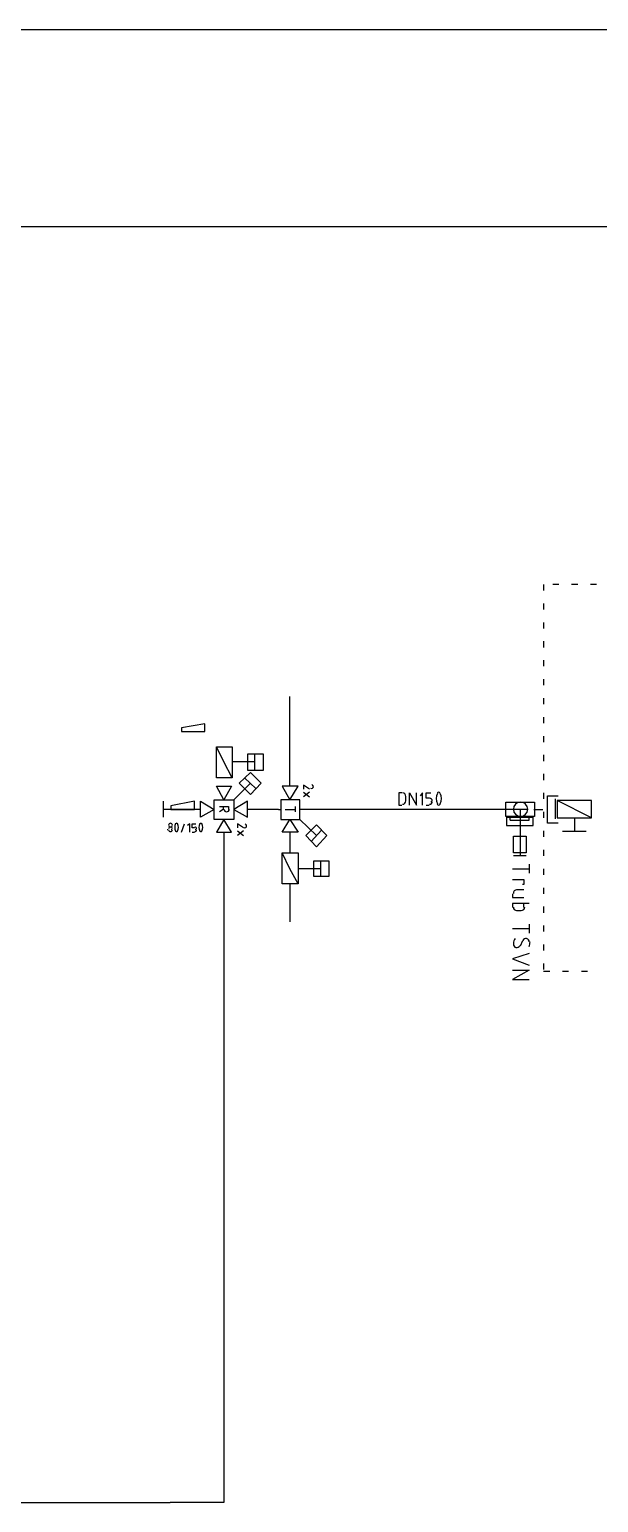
# Model space of a CAD drawing. Header units: millimetres. Extents: x 0 to 33.1, y 1.5 to 45.3.
# Drawn here: x 11.493 to 12.745, y 33.889 to 37.128 of the extents above; entities that cross this region are included whole.
import ezdxf

# ---------------------------------------------------------------- set-up
doc = ezdxf.new("R2010")
doc.units = ezdxf.units.MM
doc.header["$MEASUREMENT"] = 0
doc.layers.get('0').update_dxf_attribs({"linetype": 'CONTINUOUS'})

msp = doc.modelspace()

# ---------------------------------------------------------------- linework, layer by layer
at = {"color": 52, "linetype": 'Continuous'}
msp.add_line((10.2594, 37.1278), (14.8578, 37.1278), dxfattribs=at)
at = {"color": 7, "linetype": 'Continuous'}
for p, q in [((10.2594, 36.6944), (14.8578, 36.6944)), ((12.0661, 35.4644), (12.0661, 35.6611)), ((11.8695, 35.4128), (11.7878, 35.4128)), ((12.0411, 35.4128), (11.9728, 35.4128)), ((12.2511, 35.4128), (12.0928, 35.4128)), ((12.1994, 35.4128), (12.0928, 35.4128)), ((12.5794, 35.4128), (12.2511, 35.4128)), ((11.9211, 35.3628), (11.9211, 33.8894)), ((12.0661, 35.3628), (12.0661, 35.3178)), ((12.0661, 35.2494), (12.0661, 35.1661)), ((8.50944, 33.8894), (11.8028, 33.8894)), ((11.9211, 33.8894), (11.8028, 33.8894))]:
    msp.add_line(p, q, dxfattribs=at)
at = {"color": 140, "linetype": 'Continuous'}
for p, q in [((12.6245, 35.9078), (12.6245, 35.8944)), ((12.6578, 35.9078), (12.6444, 35.9078)), ((12.6994, 35.9078), (12.6861, 35.9078)), ((12.7411, 35.9078), (12.7278, 35.9078)), ((12.6245, 35.8661), (12.6245, 35.8528)), ((12.6245, 35.8244), (12.6245, 35.8111)), ((12.6245, 35.7828), (12.6245, 35.7694)), ((12.6245, 35.7411), (12.6245, 35.7278)), ((12.6245, 35.6994), (12.6245, 35.6861)), ((12.6245, 35.6578), (12.6245, 35.6444)), ((12.6245, 35.6161), (12.6245, 35.6028)), ((12.6245, 35.5744), (12.6245, 35.5611)), ((12.6245, 35.5328), (12.6245, 35.5194)), ((12.6245, 35.4911), (12.6245, 35.4778)), ((12.6245, 35.4494), (12.6245, 35.4361)), ((12.6328, 35.3828), (12.6328, 35.4428)), ((12.6328, 35.4428), (12.6561, 35.4428)), ((12.6328, 35.3828), (12.6328, 35.4428)), ((12.6328, 35.4428), (12.6561, 35.4428)), ((12.6328, 35.3828), (12.6328, 35.4428)), ((12.6328, 35.4428), (12.6561, 35.4428)), ((12.6328, 35.3828), (12.6328, 35.4428)), ((12.6328, 35.4428), (12.6561, 35.4428)), ((12.6328, 35.3828), (12.6328, 35.4428)), ((12.6328, 35.4428), (12.6561, 35.4428)), ((12.6495, 35.4361), (12.6495, 35.3928)), ((12.6495, 35.4361), (12.6495, 35.3928)), ((12.6495, 35.4361), (12.6495, 35.3928)), ((12.6495, 35.4361), (12.6495, 35.3928)), ((12.6495, 35.4361), (12.6495, 35.3928)), ((12.7294, 35.4328), (12.6545, 35.4328)), ((12.6545, 35.4328), (12.6545, 35.3944)), ((12.7294, 35.3944), (12.6545, 35.4328)), ((12.7294, 35.4328), (12.6545, 35.4328)), ((12.6545, 35.4328), (12.6545, 35.3944)), ((12.7294, 35.3944), (12.6545, 35.4328)), ((12.7294, 35.3944), (12.7294, 35.4328)), ((12.7294, 35.3944), (12.7294, 35.4328)), ((12.6245, 35.4078), (12.6245, 35.3944)), ((12.6245, 35.3661), (12.6245, 35.3528)), ((12.6561, 35.3828), (12.6328, 35.3828)), ((12.6561, 35.3828), (12.6328, 35.3828)), ((12.6561, 35.3828), (12.6328, 35.3828)), ((12.6561, 35.3828), (12.6328, 35.3828)), ((12.6561, 35.3828), (12.6328, 35.3828)), ((12.6545, 35.3944), (12.7294, 35.3944)), ((12.6545, 35.3944), (12.7294, 35.3944)), ((12.7178, 35.3644), (12.6661, 35.3644)), ((12.7178, 35.3644), (12.6661, 35.3644)), ((12.6928, 35.3644), (12.6928, 35.3944)), ((12.6928, 35.3644), (12.6928, 35.3944)), ((12.7178, 35.3644), (12.6928, 35.3644)), ((12.7178, 35.3644), (12.6928, 35.3644)), ((12.6245, 35.3244), (12.6245, 35.3111)), ((12.6245, 35.2828), (12.6245, 35.2694)), ((12.6245, 35.2411), (12.6245, 35.2278)), ((12.6245, 35.1994), (12.6245, 35.1861)), ((12.6245, 35.1578), (12.6245, 35.1444)), ((12.6245, 35.1161), (12.6245, 35.1028)), ((12.6245, 35.0744), (12.6245, 35.0611)), ((12.6245, 35.0578), (12.6378, 35.0578)), ((12.6661, 35.0578), (12.6795, 35.0578)), ((12.7078, 35.0578), (12.7211, 35.0578))]:
    msp.add_line(p, q, dxfattribs=at)
at = {"color": 0, "linetype": 'Continuous'}
for p, q in [((11.8794, 35.6011), (11.8278, 35.5928)), ((11.8278, 35.5928), (11.8278, 35.5844)), ((11.8794, 35.5844), (11.8794, 35.6011)), ((11.8278, 35.5844), (11.8794, 35.5844)), ((11.9211, 35.5178), (11.9045, 35.5511)), ((11.9045, 35.4828), (11.9045, 35.5511)), ((11.9045, 35.5511), (11.9395, 35.5511)), ((11.9395, 35.5511), (11.9395, 35.4828)), ((12.0078, 35.5344), (11.9728, 35.5344)), ((11.9728, 35.5344), (11.9728, 35.4994)), ((11.9894, 35.4994), (11.9894, 35.5344)), ((12.0078, 35.4994), (12.0078, 35.5344)), ((11.9395, 35.4828), (11.9211, 35.5178)), ((11.9894, 35.5178), (11.9395, 35.5178)), ((11.9794, 35.4944), (11.9544, 35.4711)), ((11.9728, 35.4994), (12.0078, 35.4994)), ((12.0028, 35.4711), (11.9794, 35.4944)), ((11.9395, 35.4828), (11.9045, 35.4828)), ((11.9211, 35.4344), (11.9045, 35.4644)), ((11.9045, 35.4644), (11.9378, 35.4644)), ((11.9378, 35.4644), (11.9211, 35.4344)), ((11.9794, 35.4711), (11.9428, 35.4344)), ((11.9544, 35.4711), (11.9794, 35.4461)), ((11.9911, 35.4594), (11.9661, 35.4828)), ((11.9794, 35.4461), (12.0028, 35.4711)), ((12.0844, 35.4644), (12.0494, 35.4644)), ((12.0494, 35.4644), (12.0661, 35.4344)), ((12.0661, 35.4344), (12.0844, 35.4644)), ((12.1094, 35.4578), (12.0961, 35.4661)), ((12.0961, 35.4661), (12.0961, 35.4578)), ((11.7878, 35.3961), (11.7878, 35.4311)), ((11.8561, 35.4311), (11.8045, 35.4211)), ((11.8561, 35.4128), (11.8561, 35.4311)), ((11.8695, 35.3961), (11.8695, 35.4311)), ((11.8695, 35.4311), (11.8995, 35.4128)), ((11.8995, 35.3911), (11.8995, 35.4344)), ((11.8995, 35.4344), (11.9428, 35.4344)), ((11.9428, 35.4344), (11.9428, 35.3911)), ((11.9728, 35.4311), (11.9428, 35.4128)), ((11.9728, 35.3961), (11.9728, 35.4311)), ((12.0461, 35.4344), (12.0461, 35.3911)), ((12.0878, 35.4344), (12.0461, 35.4344)), ((12.0878, 35.3911), (12.0878, 35.4344)), ((12.0961, 35.4511), (12.1094, 35.4411)), ((12.1094, 35.4511), (12.0961, 35.4411)), ((12.3128, 35.4494), (12.3061, 35.4494)), ((12.3061, 35.4494), (12.3061, 35.4228)), ((12.3211, 35.4311), (12.3211, 35.4411)), ((12.3294, 35.4228), (12.3294, 35.4494)), ((12.3294, 35.4494), (12.3445, 35.4228)), ((12.3445, 35.4228), (12.3445, 35.4494)), ((12.3578, 35.4494), (12.3528, 35.4428)), ((12.3578, 35.4228), (12.3578, 35.4494)), ((12.3661, 35.4378), (12.3661, 35.4494)), ((12.3661, 35.4494), (12.3761, 35.4494)), ((12.3728, 35.4378), (12.3661, 35.4378)), ((12.3778, 35.4294), (12.3778, 35.4311)), ((12.5411, 35.3978), (12.5411, 35.4294)), ((12.5411, 35.4294), (12.6044, 35.4294)), ((12.6044, 35.4294), (12.6044, 35.3978)), ((11.8045, 35.4211), (11.8045, 35.4128)), ((11.8045, 35.4128), (11.8561, 35.4128)), ((11.8995, 35.4128), (11.8695, 35.3961)), ((11.9111, 35.4194), (11.9311, 35.4194)), ((11.9194, 35.4128), (11.9111, 35.4078)), ((11.9194, 35.4194), (11.9194, 35.4128)), ((11.9311, 35.4194), (11.9311, 35.4128)), ((11.9428, 35.4128), (11.9728, 35.3961)), ((12.0411, 35.4128), (12.0461, 35.4128)), ((12.0561, 35.4128), (12.0778, 35.4128)), ((12.0778, 35.4194), (12.0778, 35.4078)), ((12.0928, 35.4128), (12.0878, 35.4128)), ((12.3061, 35.4228), (12.3128, 35.4228)), ((12.3661, 35.4228), (12.3728, 35.4228)), ((12.6044, 35.3978), (12.5411, 35.3978)), ((12.5428, 35.3961), (12.5428, 35.3778)), ((12.5428, 35.3961), (12.6011, 35.3961)), ((12.5511, 35.3894), (12.5511, 35.3961)), ((12.5727, 35.4128), (12.5727, 35.3111)), ((12.5928, 35.3894), (12.5928, 35.3961)), ((12.6011, 35.3778), (12.6011, 35.3961)), ((12.6028, 35.4128), (12.6228, 35.4128)), ((12.6028, 35.4128), (12.6228, 35.4128)), ((12.6028, 35.4128), (12.6228, 35.4128)), ((12.6028, 35.4128), (12.6228, 35.4128)), ((12.6044, 35.4128), (12.6228, 35.4128)), ((11.7978, 35.3678), (11.7978, 35.3694)), ((11.8061, 35.3694), (11.8061, 35.3678)), ((11.8278, 35.3628), (11.8344, 35.3811)), ((11.8461, 35.3811), (11.8411, 35.3778)), ((11.8461, 35.3628), (11.8461, 35.3811)), ((11.8511, 35.3728), (11.8511, 35.3811)), ((11.8511, 35.3811), (11.8594, 35.3811)), ((11.8561, 35.3728), (11.8511, 35.3728)), ((11.8594, 35.3678), (11.8594, 35.3694)), ((11.9428, 35.3911), (11.8995, 35.3911)), ((11.9211, 35.3911), (11.9045, 35.3628)), ((11.9378, 35.3628), (11.9211, 35.3911)), ((11.9645, 35.3728), (11.9511, 35.3811)), ((11.9511, 35.3811), (11.9511, 35.3728)), ((11.9511, 35.3661), (11.9645, 35.3561)), ((11.9645, 35.3661), (11.9511, 35.3561)), ((12.0461, 35.3911), (12.0878, 35.3911)), ((12.0494, 35.3628), (12.0661, 35.3911)), ((12.0661, 35.3911), (12.0844, 35.3628)), ((12.1245, 35.3561), (12.0878, 35.3911)), ((12.1011, 35.3561), (12.1245, 35.3794)), ((12.1361, 35.3678), (12.1128, 35.3428)), ((12.1245, 35.3794), (12.1478, 35.3561)), ((12.5428, 35.3778), (12.5727, 35.3778)), ((12.5511, 35.3894), (12.5727, 35.3894)), ((12.5727, 35.3894), (12.5928, 35.3894)), ((12.5727, 35.3778), (12.6011, 35.3778)), ((11.8511, 35.3628), (11.8561, 35.3628)), ((11.9045, 35.3628), (11.9378, 35.3628)), ((12.0844, 35.3628), (12.0494, 35.3628)), ((12.1245, 35.3311), (12.1011, 35.3561)), ((12.1478, 35.3561), (12.1245, 35.3311)), ((12.5578, 35.3178), (12.5578, 35.3544)), ((12.5578, 35.3544), (12.5861, 35.3544)), ((12.5861, 35.3544), (12.5861, 35.3178)), ((12.0661, 35.2828), (12.0494, 35.3178)), ((12.0494, 35.2494), (12.0494, 35.3178)), ((12.0494, 35.3178), (12.0844, 35.3178)), ((12.0844, 35.3178), (12.0844, 35.2494)), ((12.1528, 35.2994), (12.1178, 35.2994)), ((12.1178, 35.2994), (12.1178, 35.2661)), ((12.1344, 35.2661), (12.1344, 35.2994)), ((12.1528, 35.2661), (12.1528, 35.2994)), ((12.5861, 35.3178), (12.5578, 35.3178)), ((12.5861, 35.3111), (12.5578, 35.3111)), ((12.0844, 35.2494), (12.0661, 35.2828)), ((12.1344, 35.2828), (12.0844, 35.2828)), ((12.5561, 35.2828), (12.5928, 35.2828)), ((12.5928, 35.2928), (12.5928, 35.2728)), ((12.0844, 35.2494), (12.0494, 35.2494)), ((12.1178, 35.2661), (12.1528, 35.2661)), ((12.5561, 35.2594), (12.5811, 35.2594)), ((12.5811, 35.2361), (12.5645, 35.2361)), ((12.5811, 35.2478), (12.5778, 35.2478)), ((12.5811, 35.2594), (12.5811, 35.2478)), ((12.5561, 35.2278), (12.5561, 35.2194)), ((12.5561, 35.2194), (12.5811, 35.2194)), ((12.5928, 35.2061), (12.5561, 35.2061)), ((12.5561, 35.2061), (12.5561, 35.1978)), ((12.5811, 35.1978), (12.5811, 35.2061)), ((12.5645, 35.1911), (12.5744, 35.1911)), ((12.5561, 35.1511), (12.5928, 35.1511)), ((12.5928, 35.1611), (12.5928, 35.1411)), ((12.5778, 35.1244), (12.5727, 35.1128)), ((12.5928, 35.0961), (12.5561, 35.0844)), ((12.5561, 35.0844), (12.5928, 35.0711)), ((12.5561, 35.0594), (12.5928, 35.0594)), ((12.5928, 35.0594), (12.5561, 35.0394)), ((12.5561, 35.0394), (12.5928, 35.0394))]:
    msp.add_line(p, q, dxfattribs=at)
at = {"color": 142, "linetype": 'Continuous'}
msp.add_line((12.5878, 35.4128), (12.5494, 35.4128), dxfattribs=at)
at = {"color": 0, "linetype": 'Continuous'}
for points in [[(12.1178, 35.4636), (12.1178, 35.4654), (12.1165, 35.4671), (12.1148, 35.4676)], [(12.1156, 35.46), (12.117, 35.4607), (12.1178, 35.4621), (12.1178, 35.4636)], [(12.1114, 35.4601), (12.1127, 35.4593), (12.1143, 35.4593), (12.1156, 35.46)], [(12.3211, 35.4419), (12.3211, 35.4461), (12.3178, 35.4494), (12.3136, 35.4494)], [(12.3136, 35.4244), (12.3178, 35.4244), (12.3211, 35.4278), (12.3211, 35.4319)], [(12.3794, 35.4319), (12.3794, 35.4351), (12.3768, 35.4378), (12.3736, 35.4378)], [(12.3736, 35.4244), (12.3768, 35.4244), (12.3794, 35.4271), (12.3794, 35.4303)], [(12.3907, 35.4485), (12.3868, 35.4413), (12.3868, 35.4326), (12.3907, 35.4256)], [(12.3936, 35.4511), (12.3923, 35.4511), (12.3911, 35.4504), (12.3903, 35.4494)], [(12.397, 35.4494), (12.3962, 35.4504), (12.3949, 35.4511), (12.3936, 35.4511)], [(12.3965, 35.4256), (12.4004, 35.4326), (12.4004, 35.4413), (12.3965, 35.4485)], [(12.5736, 35.4294), (12.5649, 35.4294), (12.5578, 35.4224), (12.5578, 35.4136)], [(12.5895, 35.4136), (12.5895, 35.4224), (12.5824, 35.4294), (12.5736, 35.4294)], [(11.9211, 35.4136), (11.9211, 35.4104), (11.9237, 35.4078), (11.9269, 35.4078)], [(11.9269, 35.4078), (11.9302, 35.4078), (11.9328, 35.4104), (11.9328, 35.4136)], [(12.3903, 35.4244), (12.3911, 35.4233), (12.3923, 35.4228), (12.3936, 35.4228)], [(12.3936, 35.4228), (12.3949, 35.4228), (12.3962, 35.4233), (12.397, 35.4244)], [(12.5578, 35.4136), (12.5578, 35.4049), (12.5649, 35.3978), (12.5736, 35.3978)], [(12.5736, 35.3978), (12.5824, 35.3978), (12.5895, 35.4049), (12.5895, 35.4136)], [(11.8036, 35.3828), (11.8013, 35.3828), (11.7994, 35.381), (11.7994, 35.3786)], [(11.7994, 35.3786), (11.7994, 35.3763), (11.8013, 35.3744), (11.8036, 35.3744)], [(11.8036, 35.3744), (11.8013, 35.3744), (11.7994, 35.3725), (11.7994, 35.3703)], [(11.7994, 35.3686), (11.7994, 35.3664), (11.8013, 35.3644), (11.8036, 35.3644)], [(11.8078, 35.3786), (11.8078, 35.381), (11.8059, 35.3828), (11.8036, 35.3828)], [(11.8036, 35.3744), (11.8059, 35.3744), (11.8078, 35.3763), (11.8078, 35.3786)], [(11.8078, 35.3703), (11.8078, 35.3725), (11.8059, 35.3744), (11.8036, 35.3744)], [(11.8036, 35.3644), (11.8059, 35.3644), (11.8078, 35.3664), (11.8078, 35.3686)], [(11.8149, 35.3819), (11.8121, 35.3768), (11.8121, 35.3706), (11.8149, 35.3653)], [(11.8169, 35.3828), (11.8161, 35.3828), (11.8154, 35.3824), (11.8149, 35.3818)], [(11.8149, 35.3654), (11.8154, 35.3649), (11.8161, 35.3644), (11.8169, 35.3644)], [(11.819, 35.3818), (11.8185, 35.3824), (11.8177, 35.3828), (11.8169, 35.3828)], [(11.8169, 35.3644), (11.8177, 35.3644), (11.8185, 35.3649), (11.819, 35.3654)], [(11.819, 35.3653), (11.8218, 35.3706), (11.8218, 35.3768), (11.819, 35.3819)], [(11.8611, 35.3703), (11.8611, 35.3725), (11.8593, 35.3744), (11.8569, 35.3744)], [(11.8569, 35.3644), (11.8593, 35.3644), (11.8611, 35.3664), (11.8611, 35.3686)], [(11.8682, 35.3819), (11.8654, 35.3768), (11.8654, 35.3706), (11.8682, 35.3653)], [(11.8703, 35.3828), (11.8695, 35.3828), (11.8688, 35.3824), (11.8683, 35.3818)], [(11.8683, 35.3654), (11.8688, 35.3649), (11.8695, 35.3644), (11.8703, 35.3644)], [(11.8723, 35.3818), (11.8718, 35.3824), (11.8711, 35.3828), (11.8703, 35.3828)], [(11.8703, 35.3644), (11.8711, 35.3644), (11.8718, 35.3649), (11.8723, 35.3654)], [(11.8723, 35.3653), (11.8752, 35.3706), (11.8752, 35.3768), (11.8723, 35.3819)], [(11.9647, 35.3735), (11.966, 35.3726), (11.9677, 35.3725), (11.969, 35.3733)], [(11.9711, 35.3769), (11.9711, 35.3788), (11.9699, 35.3804), (11.9681, 35.381)], [(11.969, 35.3733), (11.9703, 35.374), (11.9711, 35.3754), (11.9711, 35.3769)], [(12.5653, 35.2361), (12.5611, 35.2361), (12.5578, 35.2328), (12.5578, 35.2286)], [(12.5578, 35.1986), (12.5578, 35.1944), (12.5611, 35.1911), (12.5653, 35.1911)], [(12.5753, 35.1911), (12.5794, 35.1911), (12.5828, 35.1944), (12.5828, 35.1986)], [(12.5617, 35.1297), (12.5593, 35.1263), (12.5579, 35.1221), (12.5578, 35.1178)], [(12.5578, 35.1169), (12.5578, 35.1135), (12.5602, 35.1104), (12.5635, 35.1096)], [(12.5635, 35.1096), (12.5669, 35.1089), (12.5704, 35.1104), (12.5719, 35.1136)], [(12.587, 35.1292), (12.5837, 35.13), (12.5801, 35.1285), (12.5786, 35.1253)], [(12.5928, 35.1219), (12.5928, 35.1254), (12.5904, 35.1285), (12.587, 35.1292)], [(12.5924, 35.1117), (12.5938, 35.1149), (12.5944, 35.1182), (12.5945, 35.1217)]]:
    msp.add_open_spline(points, degree=3, dxfattribs=at)

doc.saveas('drawing.dxf')
